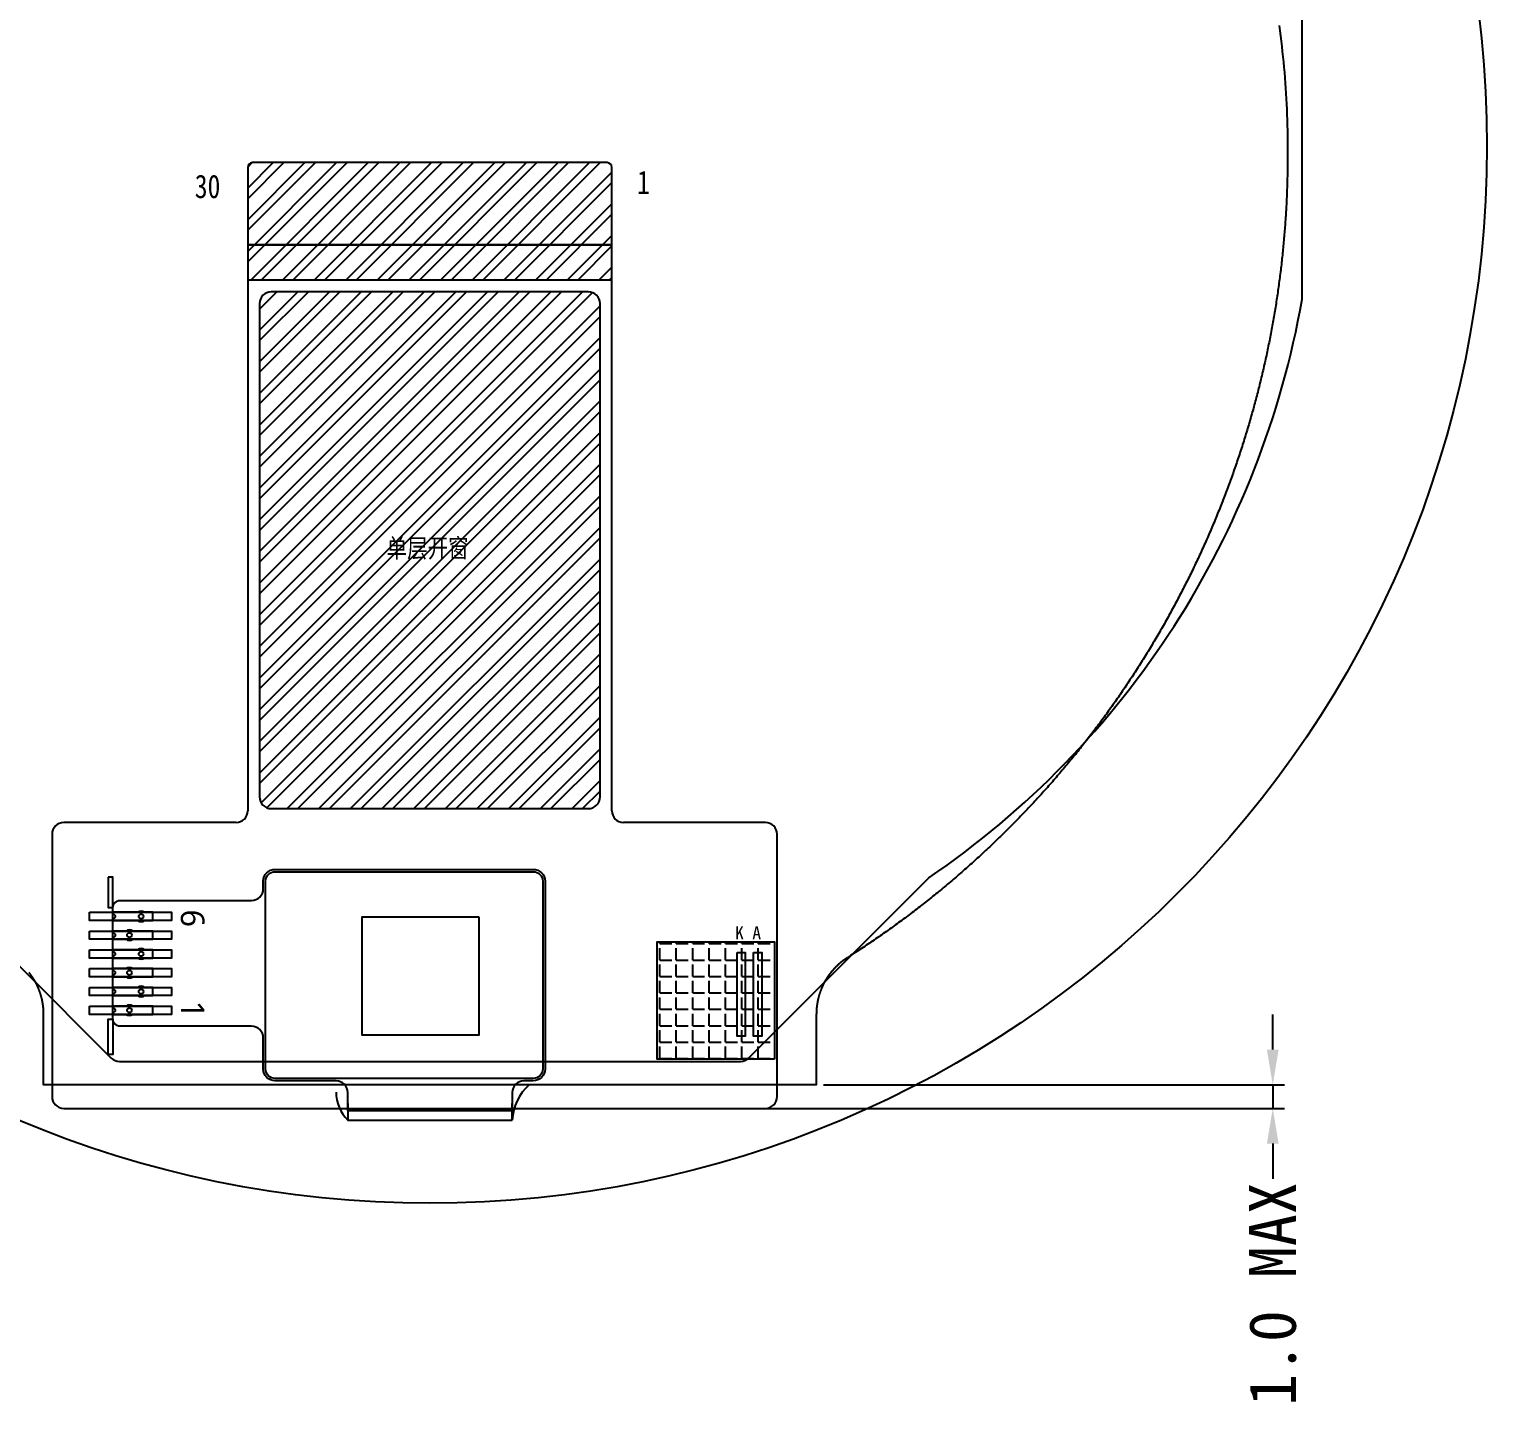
# Model space of a CAD drawing. Header units: millimetres. Extents: x 6107 to 6696, y -7540 to -7123.
# Drawn here: x 6556 to 6618.1, y -7375.7 to -7317.2 of the extents above; entities that cross this region are included whole.
import ezdxf

# ---------------------------------------------------------------- set-up
doc = ezdxf.new("R2010")
doc.units = ezdxf.units.MM
doc.header["$LTSCALE"] = 32.67
doc.header["$PDMODE"] = 3
doc.header["$PDSIZE"] = 0.3125
doc.layers.get('0').update_dxf_attribs({"linetype": 'CONTINUOUS'})
doc.layers.get('Defpoints').update_dxf_attribs({"linetype": 'CONTINUOUS'})
for name, color, linetype in [('BZ', 210, 'CONTINUOUS'), ('DIM', 3, 'CONTINUOUS'), ('ITO', 3, 'CONTINUOUS'), ('sensor', 7, 'CONTINUOUS')]:
    doc.layers.add(name, color=color, linetype=linetype)
doc.layers.add('dimension', color=3, linetype='CONTINUOUS', lineweight=9)
doc.styles.add('Arial', font='arial.ttf', dxfattribs={"height": 3})
doc.styles.get("Standard").update_dxf_attribs({"font": 'txt', "width": 0.8})
doc.styles.add('宋', font='SimSun.ttf')
doc.styles.add('宝明', font='simhei.ttf')
doc.styles.add('標注', font='txt.shx')
doc.dimstyles.new('標注', dxfattribs={"dimscale": 0, "dimtxt": 2.5, "dimasz": 1.5, "dimexe": 0.5, "dimexo": 0.3, "dimgap": 0.1, "dimtad": 0, "dimzin": 9, "dimdsep": 46, "dimtxsty": '標注', "dimcen": 0, "dimclrd": 3, "dimclre": 3, "dimclrt": 3, "dimazin": 2, "dimtfac": 1, "dimtmove": 0, "dimatfit": 3, "dimfxl": 1, "dimtolj": 1, "dimtzin": 0, "dimlwd": 25, "dimlwe": 25, "dimarcsym": 0})

# ---------------------------------------------------------------- blocks, each defined once
blk = doc.blocks.new('*D60')
at = {"color": 3, "lineweight": 25, "transparency": 16777216}
for p, q in [((6608.988, -7360.656), (6608.988, -7359.156)), ((6589.853, -7362.156), (6609.488, -7362.156)), ((6608.988, -7362.156), (6608.988, -7363.156)), ((6584.04, -7363.156), (6609.488, -7363.156)), ((6608.988, -7364.656), (6608.988, -7366.156))]:
    blk.add_line(p, q, dxfattribs=at)
at = {"color": 3, "transparency": 16777216}
for points in [[(6608.738, -7360.656), (6609.238, -7360.656), (6608.988, -7362.156)], [(6608.738, -7364.656), (6609.238, -7364.656), (6608.988, -7363.156)]]:
    blk.add_solid(points, dxfattribs=at)
at = {"layer": 'Defpoints', "color": 0, "transparency": 16777216}
for p in [(6589.553, -7362.156), (6583.74, -7363.156), (6608.988, -7363.156)]:
    blk.add_point(p, dxfattribs=at)
at = {"color": 3, "transparency": 16777216, "insert": (6608.988, -7371.066), "char_height": 2, "attachment_point": 5, "rotation": 90, "style": '宋'}
blk.add_mtext('\\A1;1.0 MAX', dxfattribs=at)

msp = doc.modelspace()

# ---------------------------------------------------------------- hatches: boundary and pattern name
h = msp.add_hatch()
h.set_pattern_fill('ANGLE', color=2, scale=0.1, angle=180)
h.set_pattern_definition([(0, (4963.7679, -7640.4349), (0, 0.6985), [0.508, -0.1905]), (90, (4963.7679, -7640.4349), (-0.6985, 4e-17), [0.508, -0.1905])])
h.paths.add_polyline_path([(6582.776, -7361.068), (6587.776, -7361.068), (6587.776, -7356.068), (6582.776, -7356.068)])
at = {"layer": 'ITO'}
h = msp.add_hatch(dxfattribs=at)
h.set_pattern_fill('ANSI32', color=30, scale=0.1)
h.set_pattern_definition([(45, (359.4495, -31.2041), (-0.67351921, 0.67351921), []), (45, (359.8985, -31.2041), (-0.67351921, 0.67351921), [])])
h.paths.add_polyline_path([(6565.545, -7322.895, 0.414214), (6565.345, -7323.095), (6565.345, -7327.895), (6580.845, -7327.895), (6580.845, -7323.095, 0.414214), (6580.645, -7322.895)])
at = {"layer": 'ITO', "true_color": 0xffffff}
h = msp.add_hatch(dxfattribs=at)
h.set_pattern_fill('ANSI32', scale=0.1)
h.set_pattern_definition([(45, (402.3435, 95.398), (-0.67351921, 0.67351921), []), (45, (402.7925, 95.398), (-0.67351921, 0.67351921), [])])
h.paths.add_polyline_path([(6580.345, -7328.895, 0.414214), (6579.845, -7328.395), (6566.345, -7328.395, 0.414214), (6565.845, -7328.895), (6565.845, -7349.895, 0.414214), (6566.345, -7350.395), (6579.845, -7350.395, 0.414214), (6580.345, -7349.895)])
h.paths.add_polyline_path([(6571.016, -7340.209), (6575.078, -7340.209), (6575.078, -7338.665), (6571.016, -7338.665)], flags=24)

# ---------------------------------------------------------------- linework, layer by layer
at = {"color": 1}
msp.add_line((6601.157, -7347.362), (6601.167, -7347.371), dxfattribs=at)
msp.add_line((6601.157, -7347.362), (6601.167, -7347.371), dxfattribs=at)
at = {"color": 30}
for p, q in [((6569.603, -7362.949), (6569.603, -7363.256)), ((6569.603, -7362.949), (6569.603, -7363.656)), ((6576.603, -7363.256), (6576.603, -7362.949)), ((6576.603, -7363.656), (6576.603, -7362.949)), ((6576.603, -7363.256), (6569.603, -7363.256)), ((6569.603, -7363.656), (6576.603, -7363.656))]:
    msp.add_line(p, q, dxfattribs=at)
msp.add_lwpolyline([(6569.603, -7363.256), (6569.603, -7362.483, 0.414214), (6569.103, -7361.983), (6566.503, -7361.983, -0.414214), (6566.003, -7361.483), (6566.003, -7360.158, 0.414214), (6565.503, -7359.658), (6559.903, -7359.658, -0.414214), (6559.603, -7359.358), (6559.603, -7354.608, -0.414214), (6559.903, -7354.308), (6565.503, -7354.308, 0.414214), (6566.003, -7353.808), (6566.003, -7353.483, -0.414214), (6566.503, -7352.983), (6577.503, -7352.983, -0.414214), (6578.003, -7353.483), (6578.003, -7361.483, -0.414214), (6577.503, -7361.983), (6577.103, -7361.983, 0.414214), (6576.603, -7362.483), (6576.603, -7363.256)], format="xyb", dxfattribs=at)
for points in [[(6577.503, -7361.883), (6566.503, -7361.883, -0.414214), (6566.103, -7361.483), (6566.103, -7353.483), (6566.103, -7353.483, -0.414214), (6566.503, -7353.083), (6577.503, -7353.083, -0.414214), (6577.903, -7353.483), (6577.903, -7361.483, -0.414214)], [(6559.603, -7355.083), (6559.603, -7355.158), (6560.662, -7355.158, 0.353553), (6560.945, -7355.158), (6561.303, -7355.158), (6561.303, -7354.808), (6560.945, -7354.808, 0.353553), (6560.662, -7354.808), (6559.603, -7354.808), (6559.603, -7354.883, -1)], [(6559.603, -7355.883), (6559.603, -7355.958), (6560.162, -7355.958, 0.353553), (6560.445, -7355.958), (6561.303, -7355.958), (6561.303, -7355.608), (6560.445, -7355.608, 0.353553), (6560.162, -7355.608), (6559.603, -7355.608), (6559.603, -7355.683, -1)], [(6559.603, -7356.683), (6559.603, -7356.758), (6560.662, -7356.758, 0.353553), (6560.945, -7356.758), (6561.303, -7356.758), (6561.303, -7356.408), (6560.945, -7356.408, 0.353553), (6560.662, -7356.408), (6559.603, -7356.408), (6559.603, -7356.483, -1)], [(6559.603, -7357.483), (6559.603, -7357.558), (6560.162, -7357.558, 0.353553), (6560.445, -7357.558), (6561.303, -7357.558), (6561.303, -7357.208), (6560.445, -7357.208, 0.353553), (6560.162, -7357.208), (6559.603, -7357.208), (6559.603, -7357.283, -1)], [(6559.603, -7358.283), (6559.603, -7358.358), (6560.662, -7358.358, 0.353553), (6560.945, -7358.358), (6561.303, -7358.358), (6561.303, -7358.008), (6560.945, -7358.008, 0.353553), (6560.662, -7358.008), (6559.603, -7358.008), (6559.603, -7358.083, -1)], [(6559.603, -7359.083), (6559.603, -7359.158), (6560.162, -7359.158, 0.353553), (6560.445, -7359.158), (6561.303, -7359.158), (6561.303, -7358.808), (6560.445, -7358.808, 0.353553), (6560.162, -7358.808), (6559.603, -7358.808), (6559.603, -7358.883, -1)]]:
    msp.add_lwpolyline(points, format="xyb", close=True)
for points in [[(6559.403, -7353.308), (6559.403, -7354.608), (6559.603, -7354.608), (6559.603, -7353.308)], [(6559.403, -7360.858), (6559.403, -7359.358), (6559.603, -7359.358), (6559.603, -7360.858)]]:
    msp.add_lwpolyline(points, close=True)
at = {"color": 2}
for points in [[(6558.603, -7354.808), (6562.103, -7354.808), (6562.103, -7355.158), (6558.603, -7355.158)], [(6558.603, -7355.608), (6562.103, -7355.608), (6562.103, -7355.958), (6558.603, -7355.958)], [(6587.776, -7361.068), (6582.776, -7361.068), (6582.776, -7356.068), (6587.776, -7356.068)], [(6558.603, -7356.408), (6562.103, -7356.408), (6562.103, -7356.758), (6558.603, -7356.758)], [(6558.603, -7357.208), (6562.103, -7357.208), (6562.103, -7357.558), (6558.603, -7357.558)], [(6558.603, -7358.008), (6562.103, -7358.008), (6562.103, -7358.358), (6558.603, -7358.358)], [(6558.603, -7358.808), (6562.103, -7358.808), (6562.103, -7359.158), (6558.603, -7359.158)], [(6558.603, -7358.808), (6562.103, -7358.808), (6562.103, -7359.158), (6558.603, -7359.158)]]:
    msp.add_lwpolyline(points, close=True, dxfattribs=at)
at = {"color": 2, "lineweight": -3}
for points in [[(6586.178, -7356.517), (6586.528, -7356.517), (6586.528, -7360.077), (6586.178, -7360.077)], [(6586.878, -7356.517), (6587.228, -7356.517), (6587.228, -7360.077), (6586.878, -7360.077)]]:
    msp.add_lwpolyline(points, close=True, dxfattribs=at)
for centre in [(6560.803, -7354.983), (6560.303, -7355.783), (6560.803, -7356.583), (6560.303, -7357.383), (6560.803, -7358.183), (6560.303, -7358.983)]:
    msp.add_circle(centre, 0.1)
at = {"color": 30}
for centre, radius, start, end in [((6570.787, -7362.459), 1.684, 180.05458, 225.3275), ((6570.787, -7362.459), 1.684, 180.05458, 225.3275), ((6578.775, -7363.775), 2.175, 131.90606, 176.87803)]:
    msp.add_arc(centre, radius, start, end, dxfattribs=at)
at = {"layer": 'BZ'}
msp.add_lwpolyline([(6609.254, -7317.056), (6609.285, -7317.278), (6609.315, -7317.5), (6609.343, -7317.723), (6609.37, -7317.945), (6609.395, -7318.168), (6609.419, -7318.39), (6609.442, -7318.613), (6609.463, -7318.836), (6609.483, -7319.06), (6609.501, -7319.283), (6609.519, -7319.506), (6609.534, -7319.73), (6609.549, -7319.953), (6609.562, -7320.177), (6609.573, -7320.401), (6609.584, -7320.625), (6609.593, -7320.848), (6609.6, -7321.072), (6609.606, -7321.296), (6609.611, -7321.52), (6609.615, -7321.744), (6609.617, -7321.968), (6609.617, -7322.191), (6609.618, -7322.271), (6609.619, -7322.351), (6609.619, -7322.431), (6609.619, -7322.512), (6609.619, -7322.592), (6609.619, -7322.672), (6609.619, -7322.752), (6609.619, -7322.832), (6609.618, -7322.912), (6609.618, -7322.993), (6609.617, -7323.073), (6609.616, -7323.153), (6609.614, -7323.233), (6609.613, -7323.313), (6609.612, -7323.393), (6609.61, -7323.473), (6609.608, -7323.554), (6609.606, -7323.634), (6609.604, -7323.714), (6609.602, -7323.794), (6609.599, -7323.874), (6609.597, -7323.954), (6609.594, -7324.034), (6609.591, -7324.114), (6609.588, -7324.195), (6609.585, -7324.275), (6609.581, -7324.355), (6609.578, -7324.435), (6609.574, -7324.515), (6609.57, -7324.595), (6609.566, -7324.675), (6609.562, -7324.755), (6609.557, -7324.835), (6609.553, -7324.915), (6609.548, -7324.995), (6609.543, -7325.075), (6609.538, -7325.155), (6609.533, -7325.235), (6609.528, -7325.315), (6609.523, -7325.395), (6609.517, -7325.475), (6609.511, -7325.555), (6609.505, -7325.635), (6609.499, -7325.715), (6609.493, -7325.795), (6609.486, -7325.875), (6609.48, -7325.955), (6609.473, -7326.035), (6609.466, -7326.115), (6609.459, -7326.194), (6609.452, -7326.274), (6609.445, -7326.354), (6609.437, -7326.434), (6609.429, -7326.514), (6609.422, -7326.593), (6609.414, -7326.673), (6609.405, -7326.753), (6609.397, -7326.833), (6609.389, -7326.912), (6609.38, -7326.992), (6609.371, -7327.072), (6609.362, -7327.151), (6609.353, -7327.231), (6609.344, -7327.311), (6609.334, -7327.39), (6609.325, -7327.47), (6609.315, -7327.55), (6609.305, -7327.629), (6609.295, -7327.709), (6609.285, -7327.788), (6609.275, -7327.868), (6609.264, -7327.947), (6609.253, -7328.027), (6609.243, -7328.106), (6609.232, -7328.185), (6609.22, -7328.265), (6609.209, -7328.344), (6609.198, -7328.423), (6609.186, -7328.503), (6609.174, -7328.582), (6609.162, -7328.661), (6609.15, -7328.741), (6609.138, -7328.82), (6609.126, -7328.899), (6609.113, -7328.978), (6609.1, -7329.057), (6609.087, -7329.136), (6609.074, -7329.216), (6609.061, -7329.295), (6609.048, -7329.374), (6609.034, -7329.453), (6609.021, -7329.532), (6609.007, -7329.611), (6608.993, -7329.69), (6608.979, -7329.769), (6608.964, -7329.847), (6608.95, -7329.926), (6608.935, -7330.005), (6608.921, -7330.084), (6608.906, -7330.163), (6608.891, -7330.241), (6608.876, -7330.32), (6608.86, -7330.399), (6608.845, -7330.477), (6608.829, -7330.556), (6608.813, -7330.635), (6608.797, -7330.713), (6608.781, -7330.792), (6608.765, -7330.87), (6608.748, -7330.949), (6608.731, -7331.027), (6608.715, -7331.105), (6608.698, -7331.184), (6608.681, -7331.262), (6608.663, -7331.34), (6608.646, -7331.419), (6608.628, -7331.497), (6608.611, -7331.575), (6608.593, -7331.653), (6608.575, -7331.731), (6608.557, -7331.809), (6608.538, -7331.887), (6608.52, -7331.965), (6608.501, -7332.043), (6608.483, -7332.121), (6608.464, -7332.199), (6608.444, -7332.277), (6608.425, -7332.355), (6608.406, -7332.433), (6608.386, -7332.51), (6608.367, -7332.588), (6608.347, -7332.666), (6608.327, -7332.743), (6608.306, -7332.821), (6608.286, -7332.899), (6608.266, -7332.976), (6608.245, -7333.054), (6608.224, -7333.131), (6608.203, -7333.208), (6608.182, -7333.286), (6608.161, -7333.363), (6608.14, -7333.44), (6608.118, -7333.517), (6608.096, -7333.595), (6608.074, -7333.672), (6608.052, -7333.749), (6608.03, -7333.826), (6608.008, -7333.903), (6607.985, -7333.98), (6607.963, -7334.057), (6607.94, -7334.134), (6607.917, -7334.21), (6607.894, -7334.287), (6607.871, -7334.364), (6607.847, -7334.441), (6607.824, -7334.517), (6607.8, -7334.594), (6607.776, -7334.67), (6607.752, -7334.747), (6607.728, -7334.823), (6607.704, -7334.9), (6607.679, -7334.976), (6607.655, -7335.052), (6607.63, -7335.129), (6607.605, -7335.205), (6607.58, -7335.281), (6607.555, -7335.357), (6607.53, -7335.433), (6607.504, -7335.509), (6607.478, -7335.585), (6607.453, -7335.661), (6607.427, -7335.737), (6607.401, -7335.813), (6607.374, -7335.888), (6607.348, -7335.964), (6607.321, -7336.04), (6607.295, -7336.115), (6607.268, -7336.191), (6607.241, -7336.266), (6607.214, -7336.342), (6607.186, -7336.417), (6607.159, -7336.492), (6607.131, -7336.568), (6607.104, -7336.643), (6607.076, -7336.718), (6607.048, -7336.793), (6607.019, -7336.868), (6606.991, -7336.943), (6606.963, -7337.018), (6606.934, -7337.093), (6606.905, -7337.168), (6606.876, -7337.242), (6606.847, -7337.317), (6606.818, -7337.392), (6606.788, -7337.466), (6606.759, -7337.541), (6606.729, -7337.615), (6606.699, -7337.69), (6606.669, -7337.764), (6606.639, -7337.838), (6606.609, -7337.913), (6606.579, -7337.987), (6606.548, -7338.061), (6606.517, -7338.135), (6606.487, -7338.209), (6606.456, -7338.283), (6606.424, -7338.357), (6606.393, -7338.431), (6606.362, -7338.504), (6606.33, -7338.578), (6606.298, -7338.652), (6606.267, -7338.725), (6606.235, -7338.799), (6606.202, -7338.872), (6606.17, -7338.946), (6606.138, -7339.019), (6606.105, -7339.092), (6606.072, -7339.165), (6606.039, -7339.238), (6606.006, -7339.311), (6605.973, -7339.384), (6605.94, -7339.457), (6605.906, -7339.53), (6605.873, -7339.603), (6605.839, -7339.676), (6605.805, -7339.748), (6605.771, -7339.821), (6605.737, -7339.893), (6605.702, -7339.966), (6605.668, -7340.038), (6605.633, -7340.11), (6605.599, -7340.183), (6605.564, -7340.255), (6605.529, -7340.327), (6605.493, -7340.399), (6605.458, -7340.471), (6605.423, -7340.543), (6605.387, -7340.615), (6605.351, -7340.686), (6605.315, -7340.758), (6605.279, -7340.83), (6605.243, -7340.901), (6605.207, -7340.973), (6605.17, -7341.044), (6605.134, -7341.115), (6605.097, -7341.187), (6605.06, -7341.258), (6605.023, -7341.329), (6604.986, -7341.4), (6604.949, -7341.471), (6604.911, -7341.542), (6604.873, -7341.613), (6604.836, -7341.683), (6604.798, -7341.754), (6604.76, -7341.824), (6604.722, -7341.895), (6604.683, -7341.965), (6604.645, -7342.036), (6604.606, -7342.106), (6604.568, -7342.176), (6604.529, -7342.246), (6604.49, -7342.316), (6604.451, -7342.386), (6604.411, -7342.456), (6604.372, -7342.526), (6604.332, -7342.596), (6604.293, -7342.665), (6604.253, -7342.735), (6604.213, -7342.805), (6604.173, -7342.874), (6604.133, -7342.943), (6604.092, -7343.013), (6604.052, -7343.082), (6604.011, -7343.151), (6603.97, -7343.22), (6603.929, -7343.289), (6603.888, -7343.358), (6603.847, -7343.426), (6603.806, -7343.495), (6603.764, -7343.564), (6603.723, -7343.632), (6603.681, -7343.701), (6603.639, -7343.769), (6603.597, -7343.837), (6603.555, -7343.906), (6603.513, -7343.974), (6603.47, -7344.042), (6603.428, -7344.11), (6603.385, -7344.177), (6603.342, -7344.245), (6603.299, -7344.313), (6603.256, -7344.381), (6603.213, -7344.448), (6603.17, -7344.515), (6603.126, -7344.583), (6603.083, -7344.65), (6603.039, -7344.717), (6602.995, -7344.784), (6602.951, -7344.851), (6602.907, -7344.918), (6602.863, -7344.985), (6602.818, -7345.052), (6602.774, -7345.118), (6602.729, -7345.185), (6602.684, -7345.252), (6602.639, -7345.318), (6602.594, -7345.384), (6602.549, -7345.45), (6602.504, -7345.517), (6602.458, -7345.583), (6602.413, -7345.648), (6602.367, -7345.714), (6602.321, -7345.78), (6602.275, -7345.846), (6602.229, -7345.911), (6602.183, -7345.977), (6602.136, -7346.042), (6602.09, -7346.107), (6602.043, -7346.173), (6601.996, -7346.238), (6601.949, -7346.303), (6601.902, -7346.368), (6601.855, -7346.433), (6601.808, -7346.497), (6601.761, -7346.562), (6601.713, -7346.627), (6601.665, -7346.691), (6601.618, -7346.755), (6601.57, -7346.82), (6601.522, -7346.884), (6601.473, -7346.948), (6601.425, -7347.012), (6601.377, -7347.076), (6601.328, -7347.14), (6601.279, -7347.203), (6601.231, -7347.267), (6601.182, -7347.33), (6601.133, -7347.394), (6601.084, -7347.457), (6601.034, -7347.52), (6600.985, -7347.583), (6600.935, -7347.646), (6600.886, -7347.709), (6600.836, -7347.772), (6600.786, -7347.835), (6600.736, -7347.897), (6600.686, -7347.96), (6600.635, -7348.022), (6600.585, -7348.085), (6600.534, -7348.147), (6600.484, -7348.209), (6600.433, -7348.271), (6600.382, -7348.333), (6600.331, -7348.395), (6600.28, -7348.457), (6600.228, -7348.518), (6600.177, -7348.58), (6600.126, -7348.641), (6600.074, -7348.702), (6600.022, -7348.764), (6599.97, -7348.825), (6599.918, -7348.886), (6599.866, -7348.947), (6599.814, -7349.007), (6599.761, -7349.068), (6599.709, -7349.129), (6599.656, -7349.189), (6599.604, -7349.25), (6599.551, -7349.31), (6599.498, -7349.37), (6599.445, -7349.43), (6599.391, -7349.49), (6599.338, -7349.55), (6599.285, -7349.61), (6599.231, -7349.669), (6599.177, -7349.729), (6599.124, -7349.788), (6599.07, -7349.848), (6599.016, -7349.907), (6598.962, -7349.966), (6598.907, -7350.025), (6598.853, -7350.084), (6598.798, -7350.143), (6598.744, -7350.201), (6598.689, -7350.26), (6598.634, -7350.318), (6598.579, -7350.377), (6598.524, -7350.435), (6598.469, -7350.493), (6598.414, -7350.551), (6598.358, -7350.609), (6598.303, -7350.667), (6598.247, -7350.724), (6598.191, -7350.782), (6598.135, -7350.839), (6598.079, -7350.897), (6598.023, -7350.954), (6597.967, -7351.011), (6597.911, -7351.068), (6597.854, -7351.125), (6597.798, -7351.182), (6597.741, -7351.239), (6597.684, -7351.295), (6597.627, -7351.352), (6597.57, -7351.408), (6597.513, -7351.464), (6597.456, -7351.52), (6597.399, -7351.576), (6597.341, -7351.632), (6597.283, -7351.688), (6597.226, -7351.744), (6597.168, -7351.799), (6597.11, -7351.855), (6597.052, -7351.91), (6596.994, -7351.965), (6596.936, -7352.02), (6596.877, -7352.075), (6596.819, -7352.13), (6596.76, -7352.185), (6596.702, -7352.24), (6596.643, -7352.294), (6596.584, -7352.349), (6596.525, -7352.403), (6596.466, -7352.457), (6596.407, -7352.511), (6596.348, -7352.565), (6596.288, -7352.619), (6596.229, -7352.673), (6596.169, -7352.726), (6596.109, -7352.78), (6596.049, -7352.833), (6595.989, -7352.886), (6595.929, -7352.939), (6595.869, -7352.992), (6595.809, -7353.045), (6595.749, -7353.098), (6595.688, -7353.151), (6595.628, -7353.203), (6595.567, -7353.255), (6595.506, -7353.308), (6595.445, -7353.36), (6595.384, -7353.412), (6595.323, -7353.464), (6595.262, -7353.516), (6595.201, -7353.567), (6595.139, -7353.619), (6595.078, -7353.67), (6595.016, -7353.722), (6594.954, -7353.773), (6594.893, -7353.824), (6594.831, -7353.875), (6594.769, -7353.926), (6594.707, -7353.976), (6594.644, -7354.027), (6594.582, -7354.077), (6594.52, -7354.128), (6594.457, -7354.178), (6594.395, -7354.228), (6594.332, -7354.278), (6594.269, -7354.328), (6594.206, -7354.377), (6594.143, -7354.427), (6594.08, -7354.476), (6594.017, -7354.526), (6593.954, -7354.575), (6593.89, -7354.624), (6593.827, -7354.673), (6593.763, -7354.722), (6593.7, -7354.77), (6593.636, -7354.819), (6593.572, -7354.867), (6593.508, -7354.916), (6593.444, -7354.964), (6593.38, -7355.012), (6593.315, -7355.06), (6593.251, -7355.108), (6593.187, -7355.155), (6593.122, -7355.203), (6593.057, -7355.25), (6592.993, -7355.298), (6592.928, -7355.345), (6592.863, -7355.392), (6592.798, -7355.439), (6592.733, -7355.486), (6592.668, -7355.532), (6592.602, -7355.579), (6592.537, -7355.625), (6592.472, -7355.671), (6592.406, -7355.718), (6592.34, -7355.764), (6592.275, -7355.809), (6592.209, -7355.855), (6592.143, -7355.901), (6592.077, -7355.946), (6592.011, -7355.992), (6591.945, -7356.037), (6591.878, -7356.082), (6591.812, -7356.127), (6591.745, -7356.172), (6591.679, -7356.216), (6591.612, -7356.261), (6591.546, -7356.305), (6591.479, -7356.35), (6591.412, -7356.394), (6591.345, -7356.438), (6591.278, -7356.482), (6591.211, -7356.526), (6591.143, -7356.569), (6591.076, -7356.613), (6591.009, -7356.656), (6590.941, -7356.699), (6590.874, -7356.742), (6590.869, -7356.746), (6590.864, -7356.748), (6590.859, -7356.752), (6590.855, -7356.755), (6590.85, -7356.758), (6590.845, -7356.761), (6590.841, -7356.764), (6590.836, -7356.767), (6590.831, -7356.77), (6590.827, -7356.773), (6590.822, -7356.776), (6590.817, -7356.779), (6590.808, -7356.785), (6590.803, -7356.788), (6590.799, -7356.792), (6590.794, -7356.795), (6590.785, -7356.801), (6590.78, -7356.804), (6590.776, -7356.807), (6590.767, -7356.814), (6590.762, -7356.817), (6590.757, -7356.82), (6590.753, -7356.824), (6590.748, -7356.827), (6590.739, -7356.833), (6590.735, -7356.837), (6590.726, -7356.843), (6590.721, -7356.846), (6590.717, -7356.85), (6590.712, -7356.853), (6590.708, -7356.856), (6590.703, -7356.86), (6590.699, -7356.863), (6590.694, -7356.866), (6590.69, -7356.87), (6590.685, -7356.873), (6590.681, -7356.876), (6590.672, -7356.883), (6590.667, -7356.887), (6590.663, -7356.89), (6590.659, -7356.893), (6590.654, -7356.897), (6590.65, -7356.9), (6590.641, -7356.907), (6590.637, -7356.911), (6590.628, -7356.918), (6590.624, -7356.921), (6590.619, -7356.925), (6590.615, -7356.928), (6590.61, -7356.932), (6590.606, -7356.935), (6590.602, -7356.939), (6590.597, -7356.942), (6590.589, -7356.949), (6590.585, -7356.953), (6590.58, -7356.956), (6590.576, -7356.96), (6590.572, -7356.964), (6590.567, -7356.967), (6590.563, -7356.971), (6590.559, -7356.975), (6590.555, -7356.978), (6590.55, -7356.982), (6590.546, -7356.985), (6590.542, -7356.989), (6590.538, -7356.993), (6590.529, -7357), (6590.525, -7357.004), (6590.521, -7357.007), (6590.517, -7357.011), (6590.512, -7357.015), (6590.508, -7357.019), (6590.504, -7357.022), (6590.5, -7357.026), (6590.496, -7357.03), (6590.492, -7357.033), (6590.487, -7357.037), (6590.483, -7357.041), (6590.479, -7357.045), (6590.471, -7357.052), (6590.467, -7357.056), (6590.463, -7357.06), (6590.459, -7357.064), (6590.455, -7357.067), (6590.45, -7357.071), (6590.446, -7357.075), (6590.442, -7357.079), (6590.438, -7357.083), (6590.434, -7357.087), (6590.43, -7357.091), (6590.426, -7357.094), (6590.422, -7357.098), (6590.418, -7357.102), (6590.414, -7357.106), (6590.41, -7357.11), (6590.406, -7357.114), (6590.402, -7357.118), (6590.398, -7357.122), (6590.394, -7357.126), (6590.39, -7357.13), (6590.386, -7357.134), (6590.378, -7357.142), (6590.371, -7357.15), (6590.367, -7357.153), (6590.363, -7357.157), (6590.355, -7357.165), (6590.347, -7357.174), (6590.343, -7357.178), (6590.34, -7357.182), (6590.336, -7357.186), (6590.332, -7357.19), (6590.328, -7357.194), (6590.324, -7357.198), (6590.32, -7357.202), (6590.317, -7357.206), (6590.313, -7357.21), (6590.309, -7357.214), (6590.305, -7357.218), (6590.301, -7357.222), (6590.294, -7357.231), (6590.29, -7357.235), (6590.286, -7357.239), (6590.283, -7357.243), (6590.279, -7357.247), (6590.275, -7357.252), (6590.271, -7357.256), (6590.268, -7357.26), (6590.264, -7357.264), (6590.26, -7357.268), (6590.253, -7357.277), (6590.249, -7357.281), (6590.246, -7357.285), (6590.242, -7357.289), (6590.235, -7357.298), (6590.231, -7357.302), (6590.228, -7357.306), (6590.224, -7357.311), (6590.22, -7357.315), (6590.217, -7357.319), (6590.213, -7357.324), (6590.21, -7357.328), (6590.206, -7357.332), (6590.199, -7357.341), (6590.192, -7357.349), (6590.188, -7357.354), (6590.185, -7357.358), (6590.181, -7357.363), (6590.178, -7357.367), (6590.174, -7357.371), (6590.171, -7357.376), (6590.167, -7357.38), (6590.164, -7357.384), (6590.161, -7357.389), (6590.154, -7357.398), (6590.15, -7357.402), (6590.147, -7357.406), (6590.143, -7357.411), (6590.14, -7357.415), (6590.133, -7357.424), (6590.13, -7357.429), (6590.126, -7357.433), (6590.12, -7357.442), (6590.116, -7357.446), (6590.113, -7357.451), (6590.11, -7357.455), (6590.106, -7357.46), (6590.103, -7357.464), (6590.1, -7357.469), (6590.096, -7357.474), (6590.093, -7357.478), (6590.09, -7357.483), (6590.087, -7357.487), (6590.08, -7357.496), (6590.077, -7357.501), (6590.071, -7357.51), (6590.067, -7357.515), (6590.064, -7357.519), (6590.061, -7357.524), (6590.058, -7357.528), (6590.055, -7357.533), (6590.048, -7357.542), (6590.045, -7357.547), (6590.042, -7357.551), (6590.039, -7357.556), (6590.036, -7357.561), (6590.033, -7357.565), (6590.03, -7357.57), (6590.027, -7357.575), (6590.023, -7357.579), (6590.02, -7357.584), (6590.014, -7357.593), (6590.011, -7357.598), (6590.008, -7357.603), (6590.005, -7357.607), (6590.002, -7357.612), (6589.996, -7357.621), (6589.993, -7357.626), (6589.99, -7357.631), (6589.984, -7357.64), (6589.978, -7357.65), (6589.975, -7357.655), (6589.972, -7357.659), (6589.97, -7357.664), (6589.967, -7357.669), (6589.964, -7357.674), (6589.958, -7357.683), (6589.955, -7357.688), (6589.952, -7357.693), (6589.949, -7357.698), (6589.947, -7357.703), (6589.941, -7357.712), (6589.938, -7357.717), (6589.935, -7357.722), (6589.933, -7357.727), (6589.93, -7357.732), (6589.927, -7357.736), (6589.924, -7357.741), (6589.921, -7357.746), (6589.919, -7357.751), (6589.916, -7357.756), (6589.913, -7357.761), (6589.908, -7357.771), (6589.905, -7357.775), (6589.902, -7357.78), (6589.9, -7357.785), (6589.897, -7357.79), (6589.895, -7357.795), (6589.892, -7357.8), (6589.889, -7357.805), (6589.887, -7357.81), (6589.881, -7357.82), (6589.876, -7357.83), (6589.874, -7357.835), (6589.871, -7357.84), (6589.869, -7357.844), (6589.863, -7357.855), (6589.861, -7357.859), (6589.858, -7357.864), (6589.853, -7357.875), (6589.851, -7357.879), (6589.848, -7357.884), (6589.846, -7357.889), (6589.843, -7357.895), (6589.841, -7357.9), (6589.839, -7357.905), (6589.836, -7357.91), (6589.834, -7357.915), (6589.831, -7357.92), (6589.829, -7357.925), (6589.826, -7357.93), (6589.824, -7357.935), (6589.822, -7357.94), (6589.819, -7357.945), (6589.815, -7357.955), (6589.81, -7357.965), (6589.805, -7357.976), (6589.803, -7357.981), (6589.801, -7357.986), (6589.796, -7357.996), (6589.794, -7358.001), (6589.792, -7358.006), (6589.789, -7358.011), (6589.787, -7358.016), (6589.785, -7358.021), (6589.783, -7358.027), (6589.781, -7358.032), (6589.779, -7358.037), (6589.776, -7358.042), (6589.774, -7358.047), (6589.77, -7358.058), (6589.768, -7358.063), (6589.766, -7358.068), (6589.764, -7358.073), (6589.761, -7358.078), (6589.759, -7358.083), (6589.757, -7358.089), (6589.755, -7358.094), (6589.753, -7358.099), (6589.751, -7358.104), (6589.747, -7358.115), (6589.745, -7358.12), (6589.741, -7358.13), (6589.739, -7358.135), (6589.737, -7358.141), (6589.733, -7358.151), (6589.731, -7358.156), (6589.729, -7358.162), (6589.727, -7358.167), (6589.725, -7358.172), (6589.723, -7358.177), (6589.72, -7358.188), (6589.716, -7358.199), (6589.714, -7358.204), (6589.712, -7358.209), (6589.71, -7358.214), (6589.709, -7358.22), (6589.707, -7358.225), (6589.705, -7358.23), (6589.703, -7358.235), (6589.7, -7358.246), (6589.698, -7358.251), (6589.696, -7358.257), (6589.694, -7358.262), (6589.693, -7358.267), (6589.691, -7358.273), (6589.689, -7358.278), (6589.687, -7358.283), (6589.686, -7358.289), (6589.684, -7358.294), (6589.682, -7358.299), (6589.679, -7358.31), (6589.678, -7358.315), (6589.676, -7358.321), (6589.674, -7358.326), (6589.673, -7358.331), (6589.671, -7358.337), (6589.67, -7358.342), (6589.666, -7358.353), (6589.665, -7358.358), (6589.663, -7358.364), (6589.662, -7358.369), (6589.66, -7358.374), (6589.659, -7358.38), (6589.657, -7358.385), (6589.654, -7358.396), (6589.651, -7358.407), (6589.65, -7358.412), (6589.648, -7358.417), (6589.647, -7358.423), (6589.646, -7358.428), (6589.644, -7358.434), (6589.643, -7358.439), (6589.64, -7358.45), (6589.639, -7358.455), (6589.636, -7358.466), (6589.635, -7358.471), (6589.633, -7358.477), (6589.632, -7358.482), (6589.631, -7358.488), (6589.629, -7358.493), (6589.628, -7358.499), (6589.627, -7358.504), (6589.626, -7358.51), (6589.624, -7358.515), (6589.623, -7358.521), (6589.622, -7358.526), (6589.621, -7358.531), (6589.62, -7358.537), (6589.618, -7358.542), (6589.616, -7358.553), (6589.615, -7358.559), (6589.614, -7358.564), (6589.613, -7358.57), (6589.611, -7358.575), (6589.61, -7358.581), (6589.609, -7358.586), (6589.608, -7358.592), (6589.607, -7358.597), (6589.606, -7358.603), (6589.605, -7358.608), (6589.603, -7358.619), (6589.602, -7358.625), (6589.601, -7358.63), (6589.6, -7358.636), (6589.599, -7358.641), (6589.598, -7358.646), (6589.597, -7358.652), (6589.596, -7358.658), (6589.594, -7358.669), (6589.593, -7358.674), (6589.592, -7358.68), (6589.591, -7358.685), (6589.59, -7358.691), (6589.588, -7358.702), (6589.588, -7358.707), (6589.587, -7358.713), (6589.586, -7358.718), (6589.585, -7358.724), (6589.584, -7358.729), (6589.583, -7358.735), (6589.583, -7358.74), (6589.582, -7358.746), (6589.581, -7358.751), (6589.58, -7358.757), (6589.58, -7358.763), (6589.579, -7358.768), (6589.578, -7358.774), (6589.577, -7358.779), (6589.577, -7358.785), (6589.576, -7358.79), (6589.575, -7358.796), (6589.575, -7358.801), (6589.573, -7358.813), (6589.573, -7358.818), (6589.572, -7358.823), (6589.571, -7358.829), (6589.571, -7358.835), (6589.57, -7358.84), (6589.569, -7358.846), (6589.569, -7358.851), (6589.568, -7358.857), (6589.568, -7358.862), (6589.567, -7358.868), (6589.567, -7358.874), (6589.566, -7358.879), (6589.566, -7358.885), (6589.565, -7358.89), (6589.565, -7358.896), (6589.564, -7358.907), (6589.563, -7358.912), (6589.563, -7358.918), (6589.562, -7358.924), (6589.562, -7358.929), (6589.561, -7358.935), (6589.561, -7358.94), (6589.561, -7358.946), (6589.56, -7358.952), (6589.56, -7358.957), (6589.559, -7358.963), (6589.559, -7358.968), (6589.558, -7358.979), (6589.558, -7358.985), (6589.558, -7358.99), (6589.557, -7358.996), (6589.557, -7359.002), (6589.557, -7359.007), (6589.557, -7359.013), (6589.556, -7359.018), (6589.556, -7359.03), (6589.556, -7359.035), (6589.555, -7359.041), (6589.555, -7359.046), (6589.555, -7359.052), (6589.555, -7359.058), (6589.555, -7359.063), (6589.555, -7359.069), (6589.554, -7359.08), (6589.554, -7359.085), (6589.554, -7359.091), (6589.554, -7359.097), (6589.554, -7359.102), (6589.554, -7359.108), (6589.554, -7359.113), (6589.554, -7359.119), (6589.554, -7359.125), (6589.554, -7359.13), (6589.553, -7359.136), (6589.553, -7359.141), (6589.553, -7359.147), (6589.553, -7362.156), (6556.653, -7362.156), (6556.653, -7359.141), (6556.653, -7359.136), (6556.653, -7359.13), (6556.653, -7359.125), (6556.653, -7359.119), (6556.653, -7359.113), (6556.653, -7359.108), (6556.653, -7359.097), (6556.653, -7359.091), (6556.653, -7359.086), (6556.653, -7359.074), (6556.652, -7359.063), (6556.652, -7359.058), (6556.652, -7359.052), (6556.651, -7359.041), (6556.651, -7359.035), (6556.651, -7359.03), (6556.651, -7359.024), (6556.651, -7359.018), (6556.65, -7359.013), (6556.65, -7359.007), (6556.65, -7359.002), (6556.649, -7358.996), (6556.649, -7358.991), (6556.649, -7358.985), (6556.649, -7358.979), (6556.648, -7358.974), (6556.648, -7358.968), (6556.647, -7358.963), (6556.647, -7358.957), (6556.647, -7358.952), (6556.646, -7358.946), (6556.646, -7358.94), (6556.646, -7358.935), (6556.645, -7358.929), (6556.645, -7358.924), (6556.644, -7358.918), (6556.644, -7358.913), (6556.643, -7358.907), (6556.643, -7358.901), (6556.642, -7358.896), (6556.641, -7358.885), (6556.641, -7358.879), (6556.64, -7358.874), (6556.64, -7358.868), (6556.639, -7358.862), (6556.639, -7358.857), (6556.637, -7358.846), (6556.637, -7358.84), (6556.636, -7358.835), (6556.636, -7358.829), (6556.635, -7358.824), (6556.634, -7358.818), (6556.634, -7358.812), (6556.633, -7358.807), (6556.632, -7358.801), (6556.632, -7358.796), (6556.631, -7358.79), (6556.63, -7358.785), (6556.63, -7358.779), (6556.629, -7358.774), (6556.628, -7358.768), (6556.627, -7358.763), (6556.627, -7358.757), (6556.626, -7358.751), (6556.625, -7358.746), (6556.624, -7358.74), (6556.623, -7358.735), (6556.623, -7358.729), (6556.622, -7358.724), (6556.621, -7358.718), (6556.62, -7358.713), (6556.619, -7358.707), (6556.618, -7358.702), (6556.618, -7358.696), (6556.617, -7358.691), (6556.616, -7358.685), (6556.615, -7358.68), (6556.614, -7358.674), (6556.612, -7358.663), (6556.611, -7358.658), (6556.61, -7358.652), (6556.609, -7358.647), (6556.608, -7358.641), (6556.607, -7358.636), (6556.606, -7358.63), (6556.605, -7358.624), (6556.604, -7358.619), (6556.603, -7358.614), (6556.601, -7358.602), (6556.6, -7358.597), (6556.599, -7358.592), (6556.597, -7358.581), (6556.596, -7358.575), (6556.594, -7358.57), (6556.593, -7358.564), (6556.592, -7358.559), (6556.591, -7358.553), (6556.59, -7358.548), (6556.589, -7358.542), (6556.587, -7358.537), (6556.586, -7358.532), (6556.584, -7358.52), (6556.583, -7358.515), (6556.581, -7358.51), (6556.58, -7358.504), (6556.577, -7358.493), (6556.576, -7358.488), (6556.575, -7358.482), (6556.574, -7358.477), (6556.572, -7358.472), (6556.571, -7358.466), (6556.57, -7358.461), (6556.568, -7358.455), (6556.567, -7358.45), (6556.566, -7358.445), (6556.563, -7358.434), (6556.561, -7358.428), (6556.56, -7358.423), (6556.558, -7358.417), (6556.557, -7358.412), (6556.556, -7358.407), (6556.553, -7358.396), (6556.551, -7358.391), (6556.55, -7358.385), (6556.548, -7358.38), (6556.547, -7358.374), (6556.545, -7358.369), (6556.544, -7358.363), (6556.542, -7358.358), (6556.539, -7358.347), (6556.537, -7358.342), (6556.536, -7358.337), (6556.534, -7358.331), (6556.533, -7358.326), (6556.531, -7358.321), (6556.529, -7358.315), (6556.526, -7358.305), (6556.524, -7358.299), (6556.523, -7358.294), (6556.519, -7358.283), (6556.518, -7358.278), (6556.516, -7358.273), (6556.514, -7358.267), (6556.513, -7358.262), (6556.509, -7358.251), (6556.507, -7358.246), (6556.506, -7358.241), (6556.504, -7358.235), (6556.502, -7358.23), (6556.5, -7358.225), (6556.498, -7358.22), (6556.497, -7358.214), (6556.495, -7358.209), (6556.493, -7358.204), (6556.491, -7358.198), (6556.489, -7358.193), (6556.487, -7358.188), (6556.483, -7358.177), (6556.482, -7358.172), (6556.48, -7358.167), (6556.478, -7358.162), (6556.476, -7358.156), (6556.474, -7358.151), (6556.472, -7358.146), (6556.47, -7358.141), (6556.468, -7358.136), (6556.466, -7358.13), (6556.464, -7358.125), (6556.46, -7358.115), (6556.458, -7358.109), (6556.456, -7358.104), (6556.454, -7358.099), (6556.452, -7358.094), (6556.45, -7358.089), (6556.448, -7358.083), (6556.446, -7358.078), (6556.443, -7358.073), (6556.441, -7358.068), (6556.439, -7358.063), (6556.437, -7358.058), (6556.433, -7358.047), (6556.431, -7358.042), (6556.428, -7358.037), (6556.426, -7358.032), (6556.424, -7358.027), (6556.422, -7358.021), (6556.42, -7358.016), (6556.417, -7358.011), (6556.415, -7358.006), (6556.413, -7358.001), (6556.411, -7357.996), (6556.408, -7357.991), (6556.406, -7357.986), (6556.404, -7357.981), (6556.399, -7357.97), (6556.397, -7357.965), (6556.392, -7357.955), (6556.39, -7357.95), (6556.388, -7357.945), (6556.385, -7357.94), (6556.383, -7357.935), (6556.38, -7357.93), (6556.378, -7357.925), (6556.376, -7357.92), (6556.373, -7357.915), (6556.371, -7357.91), (6556.368, -7357.905), (6556.366, -7357.9), (6556.364, -7357.895), (6556.361, -7357.889), (6556.359, -7357.885), (6556.354, -7357.874), (6556.351, -7357.869), (6556.349, -7357.864), (6556.346, -7357.86), (6556.341, -7357.849), (6556.338, -7357.845), (6556.333, -7357.835), (6556.331, -7357.83), (6556.328, -7357.825), (6556.326, -7357.82), (6556.323, -7357.815), (6556.318, -7357.805), (6556.315, -7357.8), (6556.312, -7357.795), (6556.307, -7357.785), (6556.304, -7357.78), (6556.302, -7357.775), (6556.299, -7357.771), (6556.296, -7357.766), (6556.294, -7357.761), (6556.291, -7357.756), (6556.288, -7357.751), (6556.283, -7357.741), (6556.28, -7357.736), (6556.277, -7357.732), (6556.274, -7357.727), (6556.272, -7357.722), (6556.266, -7357.712), (6556.263, -7357.707), (6556.26, -7357.703), (6556.257, -7357.698), (6556.255, -7357.693), (6556.252, -7357.688), (6556.249, -7357.683), (6556.246, -7357.679), (6556.243, -7357.674), (6556.24, -7357.669), (6556.237, -7357.664), (6556.231, -7357.655), (6556.229, -7357.65), (6556.226, -7357.645), (6556.223, -7357.64), (6556.22, -7357.636), (6556.217, -7357.631), (6556.214, -7357.626), (6556.211, -7357.621), (6556.208, -7357.617), (6556.205, -7357.612), (6556.202, -7357.607), (6556.199, -7357.603), (6556.196, -7357.598), (6556.19, -7357.589), (6556.187, -7357.584), (6556.184, -7357.579), (6556.18, -7357.575), (6556.177, -7357.57), (6556.174, -7357.565), (6556.171, -7357.56), (6556.168, -7357.556), (6556.165, -7357.551), (6556.162, -7357.547), (6556.159, -7357.542), (6556.155, -7357.537), (6556.152, -7357.533), (6556.149, -7357.528), (6556.146, -7357.524), (6556.14, -7357.514), (6556.136, -7357.51), (6556.133, -7357.505), (6556.13, -7357.501), (6556.127, -7357.496), (6556.123, -7357.492), (6556.12, -7357.487), (6556.117, -7357.483), (6556.114, -7357.478), (6556.11, -7357.474), (6556.107, -7357.469), (6556.104, -7357.464), (6556.101, -7357.46), (6556.097, -7357.455), (6556.094, -7357.451), (6556.091, -7357.446), (6556.087, -7357.442), (6556.08, -7357.433), (6556.077, -7357.429), (6556.074, -7357.424), (6556.07, -7357.42), (6556.067, -7357.415), (6556.064, -7357.411), (6556.06, -7357.406), (6556.053, -7357.398), (6556.046, -7357.389), (6556.04, -7357.38), (6556.036, -7357.376), (6556.033, -7357.371)], dxfattribs=at)
at = {"layer": 'ITO', "color": 30}
for p, q in [((6565.345, -7323.095), (6565.345, -7350.487)), ((6580.645, -7322.895), (6565.545, -7322.895)), ((6580.845, -7350.487), (6580.845, -7323.095)), ((6580.845, -7326.395), (6565.345, -7326.395)), ((6580.845, -7327.895), (6565.345, -7327.895)), ((6564.845, -7350.987), (6557.51, -7350.987)), ((6587.384, -7350.987), (6581.345, -7350.987)), ((6557.01, -7351.487), (6557.01, -7362.656)), ((6587.884, -7362.656), (6587.884, -7351.487)), ((6557.51, -7363.156), (6587.384, -7363.156))]:
    msp.add_line(p, q, dxfattribs=at)
at = {"layer": 'ITO', "color": 7, "true_color": 0xffffff, "const_width": 0.1}
msp.add_lwpolyline([(6580.845, -7326.395), (6565.345, -7326.395)], dxfattribs=at)
at = {"layer": 'ITO', "color": 7, "true_color": 0xffffff}
msp.add_lwpolyline([(6566.345, -7350.395), (6579.845, -7350.395, 0.414214), (6580.345, -7349.895), (6580.345, -7328.895, 0.414214), (6579.845, -7328.395), (6566.345, -7328.395, 0.414214), (6565.845, -7328.895), (6565.845, -7349.895, 0.414214)], format="xyb", close=True, dxfattribs=at)
at = {"layer": 'ITO', "color": 1}
msp.add_lwpolyline([(6575.202, -7355.024), (6570.202, -7355.024), (6570.202, -7360.024), (6575.202, -7360.024)], close=True, dxfattribs=at)
at = {"layer": 'ITO', "color": 251, "true_color": 0x636466}
msp.add_circle((6573.103, -7322.197), 45, dxfattribs=at)
at = {"layer": 'ITO', "color": 30}
for centre, radius, start, end in [((6565.545, -7323.095), 0.2, 90, 180), ((6580.645, -7323.095), 0.2, 0, 90), ((6564.845, -7350.487), 0.5, 270, 0), ((6581.345, -7350.487), 0.5, 180, 270), ((6557.51, -7351.487), 0.5, 90, 180), ((6587.384, -7351.487), 0.5, 0, 90), ((6557.51, -7362.656), 0.5, 180, 270), ((6587.384, -7362.656), 0.5, 270, 0)]:
    msp.add_arc(centre, radius, start, end, dxfattribs=at)
at = {"layer": 'sensor', "color": 0}
msp.add_lwpolyline([(6586.319, -7361.161, 0.198912), (6586.672, -7361.014), (6594.341, -7353.345, 0.202419), (6610.237, -7328.705), (6610.237, -7315.688, 0.293118), (6582.678, -7285.733), (6563.529, -7285.733, 0.293118), (6535.969, -7315.688), (6535.969, -7328.705, 0.202419), (6551.866, -7353.345), (6559.534, -7361.014, 0.198912), (6559.888, -7361.161)], format="xyb", close=True, dxfattribs=at)
msp.add_lwpolyline([(6586.319, -7361.161, 0.198912), (6586.672, -7361.014), (6594.341, -7353.345, 0.202419), (6610.237, -7328.705), (6610.237, -7315.688, 0.293118), (6582.678, -7285.733), (6563.529, -7285.733, 0.293118), (6535.969, -7315.688), (6535.969, -7328.705, 0.202419), (6551.866, -7353.345), (6559.534, -7361.014, 0.198912), (6559.888, -7361.161)], format="xyb", close=True, dxfattribs=at)

# ---------------------------------------------------------------- texts
at = {"insert": (6564.177, -7324.422), "char_height": 1, "width": 3.04061, "attachment_point": 9}
msp.add_mtext('{\\C1;30}', dxfattribs=at)
at = {"color": 2, "lineweight": -3, "insert": (6571.259, -7338.905), "char_height": 0.8, "width": 4.50133, "attachment_point": 1}
msp.add_mtext('{\\fSimSun|b0|i0|c134|p2;\\C1;单层开窗}', dxfattribs=at)
at = {"color": 4, "char_height": 1, "width": 1.97596, "attachment_point": 1, "rotation": 270, "style": 'Arial'}
for s, insert in [('{\\fMicrosoft YaHei|b0|i0|c134|p34;\\C0;6}', (6563.495, -7354.691)), ('{\\fMicrosoft YaHei|b0|i0|c134|p34;\\C0;6}', (6563.495, -7354.691)), ('{\\fMicrosoft YaHei|b0|i0|c134|p34;\\C0;1}', (6563.495, -7358.574)), ('{\\fMicrosoft YaHei|b0|i0|c134|p34;\\C0;1}', (6563.495, -7358.574))]:
    msp.add_mtext(s, dxfattribs=dict(at, insert=insert))
at = {"layer": 'DIM', "color": 1, "insert": (6582.467, -7324.231), "char_height": 1, "width": 0.89492, "attachment_point": 9}
msp.add_mtext('1', dxfattribs=at)
at = {"layer": 'dimension', "color": 0, "lineweight": -3, "char_height": 0.55, "width": 0.46562, "attachment_point": 9, "style": '宝明'}
for s, insert in [('K', (6586.464, -7355.964)), ('A', (6587.201, -7355.964))]:
    msp.add_mtext(s, dxfattribs=dict(at, insert=insert))

# ---------------------------------------------------------------- dimensions: what is measured, and where the dimension line sits
at = {"color": 0}
dim = msp.add_linear_dim(base=(6608.988, -7363.156), p1=(6589.553, -7362.156), p2=(6583.74, -7363.156), angle=90, text='<>.0 MAX', dimstyle='標注', override={"dimscale": 1, "dimtxt": 2, "dimtxsty": '宋', "dimfxl": 0.18, "dimarcsym": 2}, dxfattribs=at)
dim.commit()
dim.dimension.update_dxf_attribs({"geometry": '*D60', "text_midpoint": (6608.988, -7371.066)})

doc.saveas('drawing.dxf')
